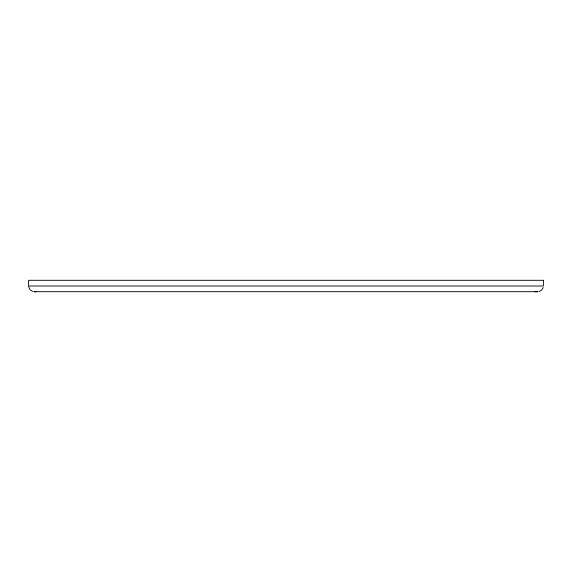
<?xml version="1.0" encoding="UTF-8"?>
<svg xmlns="http://www.w3.org/2000/svg" width="572" height="572" viewBox="0 0 572 572"><rect width="100%" height="100%" fill="white"/><g stroke="black" fill="none" stroke-linecap="round" stroke-linejoin="round"><path stroke-width="0.86" d="M543.2 287.473L541.72 290.011L539.174 291.491M538.08 291.677L537.494 291.691M535.521 291.691L534.706 291.691M536.086 291.691L535.471 291.691M536.879 291.691L537.308 291.691M537.022 291.691L536.686 291.691M537.172 291.691L537.644 291.691L34.306 291.691M34.506 291.691L33.92 291.677M34.413 291.691L34.828 291.691M34.785 291.691L35.678 291.691M35.729 291.691L36.129 291.691M32.826 291.491L30.023 289.747L28.65 286.744M543.4 280.309L28.614 280.309L28.6 286L543.4 286L543.4 280.309"/></g></svg>
